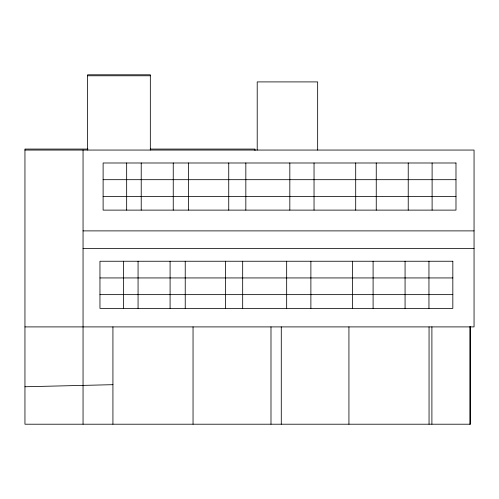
<?xml version="1.0" encoding="UTF-8"?>
<svg xmlns="http://www.w3.org/2000/svg" width="499" height="499" viewBox="0 0 499 499"><rect width="100%" height="100%" fill="white"/><g stroke="black" fill="none" stroke-linecap="round" stroke-linejoin="round"><path stroke-width="0.75" d="M24.95 386.756L112.924 384.685M87.593 75.773L150.33 75.773M88.024 149.07L24.95 149.07L24.95 424.212L470.601 424.212L470.601 326.658L469.865 326.658L469.865 424.212M150.268 149.07L254.983 149.07L254.983 150.604M24.95 150.056L474.05 150.056L474.05 326.901L24.95 326.901M103.112 179.684L455.986 179.684M103.112 196.381L455.986 196.381M83.052 230.887L474.05 230.887M83.052 248.514L474.05 248.514M99.956 277.937L452.83 277.937M99.956 294.635L452.83 294.635M432.109 162.992L432.109 210.116M431.897 326.789L431.897 424.212M429.053 326.901L429.053 424.212M428.953 261.245L428.953 308.37M408.232 162.992L408.232 210.116M405.069 261.245L405.069 308.37M376.252 162.992L376.252 210.116M373.096 261.245L373.096 308.37M355.7 162.992L355.7 210.116M352.544 261.245L352.544 308.37M348.932 326.901L348.932 424.212M317.657 150.056L317.657 81.905L257.21 81.905L257.21 150.056M314.039 162.992L314.039 210.116M310.883 261.245L310.883 308.37M289.825 162.992L289.825 210.116M286.669 261.245L286.669 308.37M281.28 326.901L281.28 424.212M270.988 326.901L270.988 424.212M245.832 162.992L245.832 210.116M242.676 261.245L242.676 308.37M228.735 162.992L228.735 210.116M225.579 261.245L225.579 308.37M193.044 326.901L193.044 424.212M188.385 162.992L188.385 210.116M185.229 261.245L185.229 308.37M173.247 162.992L173.247 210.116M170.09 261.245L170.09 308.37M150.33 150.056L150.33 74.788L87.593 74.788L87.593 150.056M141.223 162.992L141.223 210.116M138.067 261.245L138.067 308.37M126.665 162.992L126.665 210.116M123.509 261.245L123.509 308.37M112.924 326.901L112.924 424.212M83.052 150.056L83.052 424.212M455.986 162.992L103.112 162.992L103.112 210.116L455.986 210.116L455.986 162.992M452.83 261.245L99.956 261.245L99.956 308.37L452.83 308.37L452.83 261.245"/></g></svg>
